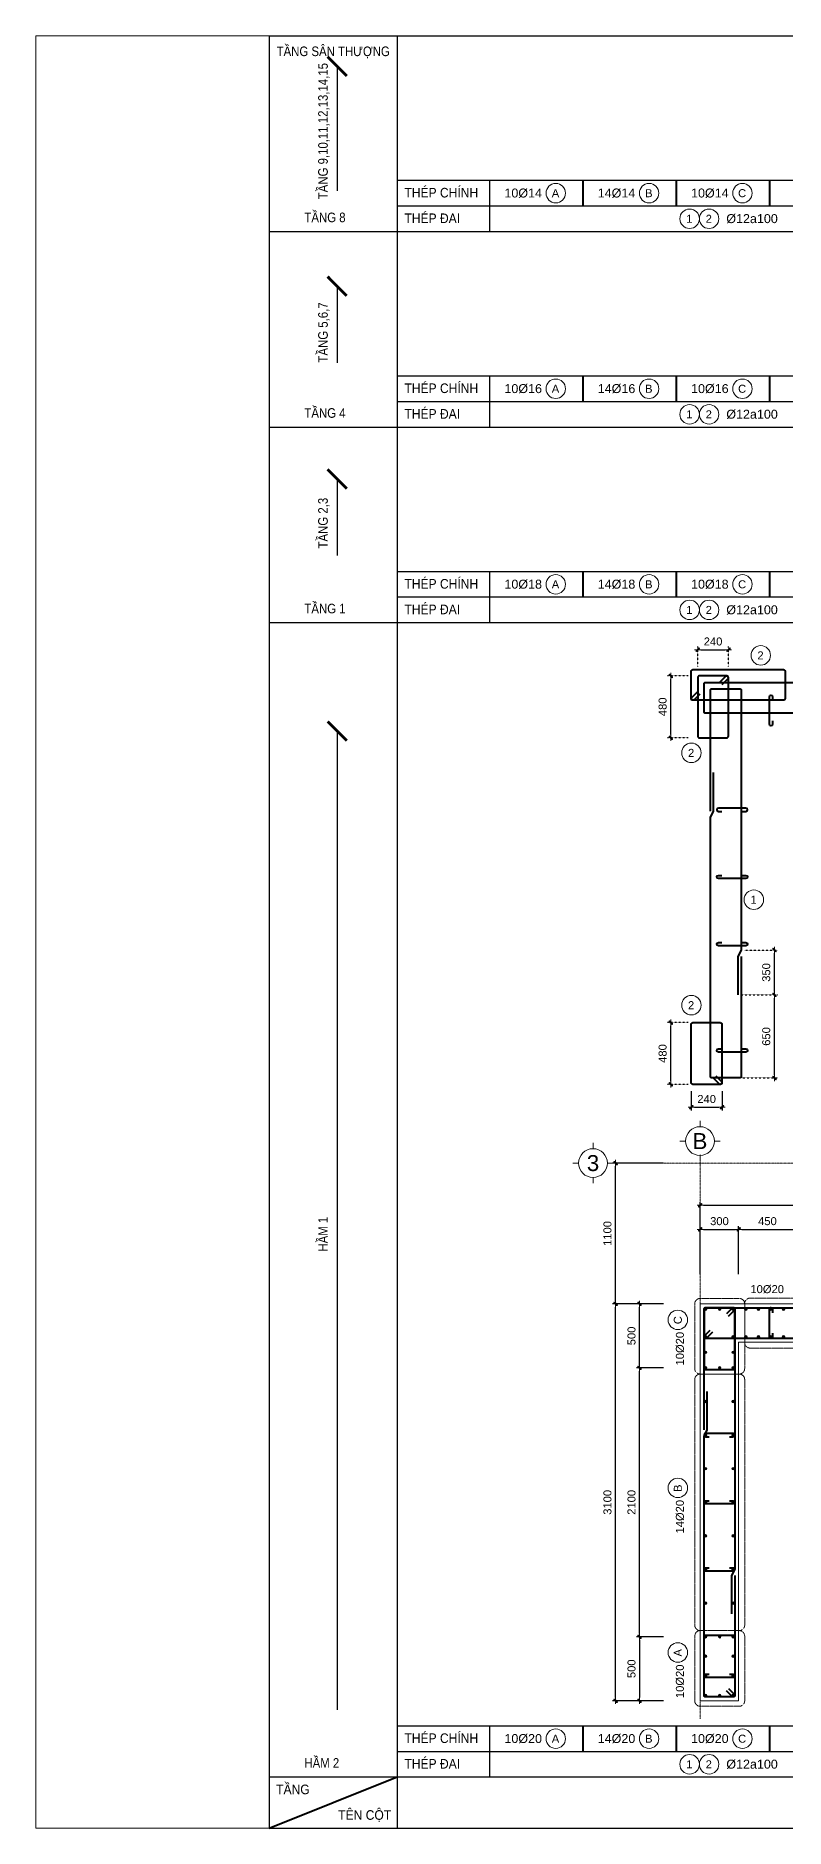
# Model space of a CAD drawing. Header units: millimetres. Extents: x -146909 to 4830753, y -683702 to -336947.
# Drawn here: x 4574173 to 4580029, y -448762 to -434762 of the extents above; entities that cross this region are included whole.
import ezdxf
from ezdxf.enums import TextEntityAlignment as Align

# ---------------------------------------------------------------- set-up
doc = ezdxf.new("R2010")
doc.units = ezdxf.units.MM
doc.header["$MEASUREMENT"] = 0
for name, pattern in [('Grid Line 4 1_5', [1140, 600, -225, 90, -225]), ('HIDDEN', [0.375, 0.25, -0.125]), ('HIDDEN5', [2.8375, 1.25, -1.5875])]:
    doc.linetypes.add(name, pattern=pattern)
doc.layers.get('0').update_dxf_attribs({"lineweight": 9})
doc.layers.get('Defpoints').update_dxf_attribs({"color": 10, "lineweight": 0})
for name, color, linetype, lineweight in [("'S_General_Cont_1 Thin", 1, 'Continuous', 18), ("'S_General_Text_3_Member name", 3, 'Continuous', 35), ('CDAI', 3, 'Continuous', 40), ('chunho.q', 1, 'Continuous', 13), ('CTHEP', 4, 'Continuous', 50), ('DBAO', 2, 'Continuous', 13), ('DMo', 9, 'HIDDEN', 9), ('KTH', 154, 'Continuous', 9), ('S-GRID', 7, 'Continuous', 5), ('STICK', 1, 'Continuous', 9)]:
    doc.layers.add(name, color=color, linetype=linetype, lineweight=lineweight)
for name, color, linetype in [('DM', 1, 'Continuous'), ('TBL', 1, 'Continuous'), ('TX', 214, 'Continuous')]:
    doc.layers.add(name, color=color, linetype=linetype)
doc.styles.add('arial', font='arial.ttf', dxfattribs={"width": 0.85})
doc.styles.get("Standard").update_dxf_attribs({"font": 'arial.ttf'})
doc.styles.add('TTP-HelCon', font='arial.ttf')
doc.dimstyles.new('TTP-25', dxfattribs={"dimscale": 25, "dimtxt": 2.5, "dimasz": 1, "dimexe": 1, "dimexo": 1, "dimgap": 0.09, "dimtad": 0, "dimdec": 4, "dimrnd": 10, "dimzin": 9, "dimdsep": 46, "dimtxsty": 'TTP-HelCon', "dimblk": 'Stick', "dimcen": 0.09, "dimdle": 1.5, "dimclrd": 256, "dimclre": 256, "dimclrt": 1, "dimadec": 0, "dimazin": 0, "dimtfac": 1, "dimtdec": 4, "dimtmove": 0, "dimatfit": 3, "dimldrblk": 'ARCHTICK', "dimfxl": 1, "dimtvp": 1, "dimtolj": 1, "dimtzin": 0, "dimarcsym": 0})
doc.dimstyles.new('TTP-50', dxfattribs={"dimscale": 50, "dimtxt": 2.5, "dimasz": 1, "dimexe": 1, "dimexo": 1, "dimgap": 0.09, "dimtad": 0, "dimdec": 4, "dimzin": 9, "dimdsep": 46, "dimtxsty": 'arial', "dimblk": 'Stick', "dimcen": 0.09, "dimdle": 1.5, "dimclrd": 256, "dimclre": 256, "dimclrt": 1, "dimadec": 0, "dimazin": 0, "dimtfac": 1, "dimtdec": 4, "dimtmove": 0, "dimatfit": 3, "dimldrblk": 'ARCHTICK', "dimfxl": 1, "dimtvp": 1, "dimtolj": 1, "dimtzin": 0, "dimarcsym": 0})

# ---------------------------------------------------------------- blocks, each defined once
blk = doc.blocks.new('GL')
at = {"layer": "'S_General_Cont_1 Thin"}
for p, q in [((12, 600), (12, 841)), ((-600, 0), (-841, 0)), ((600, 0), (841, 0)), ((12, -600), (12, -841))]:
    blk.add_line(p, q, dxfattribs=at)
blk.add_circle((0, 0), 600, dxfattribs=at)
at = {"layer": "'S_General_Text_3_Member name"}
blk.add_attdef('A', text='', height=602, dxfattribs=at).set_placement((0, 0), align=Align.MIDDLE)
blk = doc.blocks.new('Stick')
at = {"layer": 'STICK'}
h = blk.add_hatch(color=256, dxfattribs=at)
edge = h.paths.add_edge_path()
edge.add_line((0.3, 0.5), (-0.5, -0.3))
edge.add_arc((-0.4, -0.4), 0.141, 135, 315)
edge.add_line((-0.3, -0.5), (0.5, 0.3))
edge.add_arc((0.4, 0.4), 0.141, 315, 495)
blk.add_line((1, 0), (-1, 0), dxfattribs=at)
blk.add_lwpolyline([(0.3, 0.5), (-0.5, -0.3, 1), (-0.3, -0.5), (0.5, 0.3, 1), (0.3, 0.5, 1)], format="xyb", dxfattribs=at)
blk = doc.blocks.new('*D584')
at = {"layer": 'Defpoints', "color": 0, "transparency": 16777216}
for p in [(4578891, -445167), (4579103, -445167), (4579103, -447267)]:
    blk.add_point(p, dxfattribs=at)
at = {"layer": 'KTH', "lineweight": -2, "transparency": 16777216}
for p, q in [((4579078, -445167), (4578866, -445167)), ((4578891, -447242), (4578891, -445192)), ((4579078, -447267), (4578866, -447267))]:
    blk.add_line(p, q, dxfattribs=at)
at = {"layer": 'KTH', "lineweight": -2, "transparency": 16777216, "xscale": 25, "yscale": 25, "zscale": 25}
for p, rotation in [((4578891, -445167), 90), ((4578891, -447267), 270)]:
    blk.add_blockref('Stick', p, dxfattribs=dict(at, rotation=rotation))
at = {"layer": 'KTH', "color": 1, "transparency": 16777216, "insert": (4578828, -446217), "char_height": 62.5, "attachment_point": 5, "rotation": 90, "style": 'TTP-HelCon'}
blk.add_mtext('\\A1;2100', dxfattribs=at)
blk = doc.blocks.new('_ArchTick')
at = {"color": 0, "linetype": 'ByBlock', "const_width": 0.15}
blk.add_lwpolyline([(-0.5, -0.5), (0.5, 0.5)], dxfattribs=at)
blk = doc.blocks.new('*D585')
at = {"layer": 'Defpoints', "color": 0, "transparency": 16777216}
for p in [(4578704, -444667), (4579103, -444667), (4579103, -447767)]:
    blk.add_point(p, dxfattribs=at)
at = {"layer": 'KTH', "lineweight": -2, "transparency": 16777216}
for p, q in [((4579078, -444667), (4578679, -444667)), ((4578704, -447742), (4578704, -444692)), ((4579078, -447767), (4578679, -447767))]:
    blk.add_line(p, q, dxfattribs=at)
at = {"layer": 'KTH', "lineweight": -2, "transparency": 16777216, "xscale": 25, "yscale": 25, "zscale": 25}
for p, rotation in [((4578704, -444667), 90), ((4578704, -447767), 270)]:
    blk.add_blockref('Stick', p, dxfattribs=dict(at, rotation=rotation))
at = {"layer": 'KTH', "color": 1, "transparency": 16777216, "insert": (4578640, -446217), "char_height": 62.5, "attachment_point": 5, "rotation": 90, "style": 'TTP-HelCon'}
blk.add_mtext('\\A1;3100', dxfattribs=at)
blk = doc.blocks.new('*D586')
at = {"layer": 'Defpoints', "color": 0, "transparency": 16777216}
for p in [(4578704, -443567), (4579103, -443567), (4579103, -444667)]:
    blk.add_point(p, dxfattribs=at)
at = {"layer": 'KTH', "lineweight": -2, "transparency": 16777216}
for p, q in [((4579078, -443567), (4578679, -443567)), ((4578704, -444642), (4578704, -443592)), ((4579078, -444667), (4578679, -444667))]:
    blk.add_line(p, q, dxfattribs=at)
at = {"layer": 'KTH', "lineweight": -2, "transparency": 16777216, "xscale": 25, "yscale": 25, "zscale": 25}
for p, rotation in [((4578704, -443567), 90), ((4578704, -444667), 270)]:
    blk.add_blockref('Stick', p, dxfattribs=dict(at, rotation=rotation))
at = {"layer": 'KTH', "color": 1, "transparency": 16777216, "insert": (4578640, -444117), "char_height": 62.5, "attachment_point": 5, "rotation": 90, "style": 'TTP-HelCon'}
blk.add_mtext('\\A1;1100', dxfattribs=at)
blk = doc.blocks.new('*D587')
at = {"layer": 'Defpoints', "color": 0, "transparency": 16777216}
for p in [(4578891, -444667), (4579103, -444667), (4579103, -445167)]:
    blk.add_point(p, dxfattribs=at)
at = {"layer": 'KTH', "lineweight": -2, "transparency": 16777216}
for p, q in [((4579078, -444667), (4578866, -444667)), ((4578891, -445142), (4578891, -444692)), ((4579078, -445167), (4578866, -445167))]:
    blk.add_line(p, q, dxfattribs=at)
at = {"layer": 'KTH', "lineweight": -2, "transparency": 16777216, "xscale": 25, "yscale": 25, "zscale": 25}
for p, rotation in [((4578891, -444667), 90), ((4578891, -445167), 270)]:
    blk.add_blockref('Stick', p, dxfattribs=dict(at, rotation=rotation))
at = {"layer": 'KTH', "color": 1, "transparency": 16777216, "insert": (4578828, -444917), "char_height": 62.5, "attachment_point": 5, "rotation": 90, "style": 'TTP-HelCon'}
blk.add_mtext('\\A1;500', dxfattribs=at)
blk = doc.blocks.new('*D588')
at = {"layer": 'Defpoints', "color": 0, "transparency": 16777216}
for p in [(4579665, -444085), (4579365, -444460), (4579665, -444460)]:
    blk.add_point(p, dxfattribs=at)
at = {"layer": 'KTH', "lineweight": -2, "transparency": 16777216}
for p, q in [((4579365, -444435), (4579365, -444060)), ((4579665, -444435), (4579665, -444060)), ((4579390, -444085), (4579640, -444085))]:
    blk.add_line(p, q, dxfattribs=at)
at = {"layer": 'KTH', "lineweight": -2, "transparency": 16777216, "xscale": 25, "yscale": 25, "zscale": 25, "rotation": 180}
blk.add_blockref('Stick', (4579365, -444085), dxfattribs=at)
at = {"layer": 'KTH', "lineweight": -2, "transparency": 16777216, "xscale": 25, "yscale": 25, "zscale": 25}
blk.add_blockref('Stick', (4579665, -444085), dxfattribs=at)
at = {"layer": 'KTH', "color": 1, "transparency": 16777216, "insert": (4579515, -444021), "char_height": 62.5, "attachment_point": 5, "style": 'TTP-HelCon'}
blk.add_mtext('\\A1;300', dxfattribs=at)
blk = doc.blocks.new('*D596')
at = {"layer": 'Defpoints', "color": 0, "transparency": 16777216}
for p in [(4579103, -447267), (4578891, -447767), (4579103, -447767)]:
    blk.add_point(p, dxfattribs=at)
at = {"layer": 'KTH', "lineweight": -2, "transparency": 16777216}
for p, q in [((4579078, -447267), (4578866, -447267)), ((4578891, -447292), (4578891, -447742)), ((4579078, -447767), (4578866, -447767))]:
    blk.add_line(p, q, dxfattribs=at)
at = {"layer": 'KTH', "lineweight": -2, "transparency": 16777216, "xscale": 25, "yscale": 25, "zscale": 25}
for p, rotation in [((4578891, -447267), 90), ((4578891, -447767), 270)]:
    blk.add_blockref('Stick', p, dxfattribs=dict(at, rotation=rotation))
at = {"layer": 'KTH', "color": 1, "transparency": 16777216, "insert": (4578828, -447517), "char_height": 62.5, "attachment_point": 5, "rotation": 90, "style": 'TTP-HelCon'}
blk.add_mtext('\\A1;500', dxfattribs=at)
blk = doc.blocks.new('*D597')
at = {"layer": 'Defpoints', "color": 0, "transparency": 16777216}
for p in [(4580115, -444085), (4579665, -444460), (4580115, -444460)]:
    blk.add_point(p, dxfattribs=at)
at = {"layer": 'KTH', "lineweight": -2, "transparency": 16777216}
for p, q in [((4579665, -444435), (4579665, -444060)), ((4580115, -444435), (4580115, -444060)), ((4579690, -444085), (4580090, -444085))]:
    blk.add_line(p, q, dxfattribs=at)
at = {"layer": 'KTH', "lineweight": -2, "transparency": 16777216, "xscale": 25, "yscale": 25, "zscale": 25, "rotation": 180}
blk.add_blockref('Stick', (4579665, -444085), dxfattribs=at)
at = {"layer": 'KTH', "lineweight": -2, "transparency": 16777216, "xscale": 25, "yscale": 25, "zscale": 25}
blk.add_blockref('Stick', (4580115, -444085), dxfattribs=at)
at = {"layer": 'KTH', "color": 1, "transparency": 16777216, "insert": (4579890, -444021), "char_height": 62.5, "attachment_point": 5, "style": 'TTP-HelCon'}
blk.add_mtext('\\A1;450', dxfattribs=at)
blk = doc.blocks.new('*D602')
at = {"layer": 'Defpoints', "color": 0, "transparency": 16777216}
for p in [(4586965, -443897), (4579365, -444460), (4586965, -444460)]:
    blk.add_point(p, dxfattribs=at)
at = {"layer": 'KTH', "lineweight": -2, "transparency": 16777216}
for p, q in [((4579365, -444435), (4579365, -443872)), ((4579390, -443897), (4586940, -443897)), ((4586965, -444435), (4586965, -443872))]:
    blk.add_line(p, q, dxfattribs=at)
at = {"layer": 'KTH', "lineweight": -2, "transparency": 16777216, "xscale": 25, "yscale": 25, "zscale": 25, "rotation": 180}
blk.add_blockref('Stick', (4579365, -443897), dxfattribs=at)
at = {"layer": 'KTH', "lineweight": -2, "transparency": 16777216, "xscale": 25, "yscale": 25, "zscale": 25}
blk.add_blockref('Stick', (4586965, -443897), dxfattribs=at)
at = {"layer": 'KTH', "color": 1, "transparency": 16777216, "insert": (4583165, -443833), "char_height": 62.5, "attachment_point": 5, "style": 'TTP-HelCon'}
blk.add_mtext('\\A1;7600', dxfattribs=at)
blk = doc.blocks.new('*U542')
at = {"layer": 'CTHEP', "ltscale": 0.02, "const_width": 10}
blk.add_lwpolyline([(0, 5, -1), (0, -5, -1)], format="xyb", close=True, dxfattribs=at)
at = {"layer": 'Defpoints', "color": 1}
blk.add_circle((0, 0), 10, dxfattribs=at)
blk = doc.blocks.new('*U543')
at = {"layer": 'CDAI', "color": 0, "linetype": 'ByBlock', "lineweight": -2, "transparency": 16777216}
blk.add_blockref('*U542', (0, 0), dxfattribs=at)
blk = doc.blocks.new('*U541')
at = {"layer": 'CTHEP', "ltscale": 0.02, "const_width": 10}
blk.add_lwpolyline([(0, 5, -1), (0, -5, -1)], format="xyb", close=True, dxfattribs=at)
at = {"layer": 'Defpoints', "color": 1}
blk.add_circle((0, 0), 10, dxfattribs=at)
blk = doc.blocks.new('*U575')
at = {"layer": 'CDAI', "color": 0, "linetype": 'ByBlock', "lineweight": -2, "transparency": 16777216, "rotation": 89.99999999999999}
blk.add_blockref('*U541', (0, 0), dxfattribs=at)
blk = doc.blocks.new('*U576')
at = {"layer": 'CDAI', "color": 0, "linetype": 'ByBlock', "lineweight": -2, "transparency": 16777216}
for p in [(0, 457.5), (0, 305), (0, 152.5), (0, 0)]:
    blk.add_blockref('*U575', p, dxfattribs=at)
blk = doc.blocks.new('*U577')
at = {"layer": 'CDAI', "color": 0, "linetype": 'ByBlock', "lineweight": -2, "transparency": 16777216, "rotation": 89.99999999999999}
blk.add_blockref('*U541', (0, 0), dxfattribs=at)
blk = doc.blocks.new('*U578')
at = {"layer": 'CDAI', "color": 0, "linetype": 'ByBlock', "lineweight": -2, "transparency": 16777216}
for p in [(0, 457.5), (0, 305), (0, 152.5), (0, 0)]:
    blk.add_blockref('*U577', p, dxfattribs=at)
blk = doc.blocks.new('*U579')
at = {"layer": 'CDAI', "color": 0, "linetype": 'ByBlock', "lineweight": -2, "transparency": 16777216, "rotation": 89.99999999999999}
blk.add_blockref('*U541', (0, 0), dxfattribs=at)
blk = doc.blocks.new('*U580')
at = {"layer": 'CDAI', "color": 0, "linetype": 'ByBlock', "lineweight": -2, "transparency": 16777216}
for p in [(0, 2100), (0, 1837.5), (0, 1575), (0, 1312.5), (0, 1050), (0, 787.5), (0, 525), (0, 262.5), (0, 0)]:
    blk.add_blockref('*U579', p, dxfattribs=at)
blk = doc.blocks.new('*U581')
at = {"layer": 'CDAI', "color": 0, "linetype": 'ByBlock', "lineweight": -2, "transparency": 16777216, "rotation": 89.99999999999999}
blk.add_blockref('*U541', (0, 0), dxfattribs=at)
blk = doc.blocks.new('*U582')
at = {"layer": 'CDAI', "color": 0, "linetype": 'ByBlock', "lineweight": -2, "transparency": 16777216}
for p in [(0, 2100), (0, 1837.5), (0, 1575), (0, 1312.5), (0, 1050), (0, 787.5), (0, 525), (0, 262.5), (0, 0)]:
    blk.add_blockref('*U581', p, dxfattribs=at)
blk = doc.blocks.new('*U583')
at = {"layer": 'CDAI', "color": 0, "linetype": 'ByBlock', "lineweight": -2, "transparency": 16777216, "rotation": 89.99999999999999}
blk.add_blockref('*U541', (0, 0), dxfattribs=at)
blk = doc.blocks.new('*U548')
at = {"layer": 'CDAI', "color": 0, "linetype": 'ByBlock', "lineweight": -2, "transparency": 16777216}
for p in [(0, 492.5), (0, 394), (0, 295.5), (0, 197), (0, 98.5), (0, 0)]:
    blk.add_blockref('*U583', p, dxfattribs=at)
blk = doc.blocks.new('*U549')
at = {"layer": 'CDAI', "color": 0, "linetype": 'ByBlock', "lineweight": -2, "transparency": 16777216, "rotation": 89.99999999999999}
blk.add_blockref('*U541', (0, 0), dxfattribs=at)
blk = doc.blocks.new('*U550')
at = {"layer": 'CDAI', "color": 0, "linetype": 'ByBlock', "lineweight": -2, "transparency": 16777216}
for p in [(0, 492.5), (0, 394), (0, 295.5), (0, 197), (0, 98.5), (0, 0)]:
    blk.add_blockref('*U549', p, dxfattribs=at)
blk = doc.blocks.new('sign of slab')
at = {"layer": "'S_General_Cont_1 Thin"}
blk.add_circle((-10, 0), 475, dxfattribs=at)
at = {"layer": "'S_General_Text_3_Member name", "style": 'arial'}
blk.add_attdef('S', text='', height=250, dxfattribs=at).set_placement((-23, -1), align=Align.MIDDLE_CENTER)
blk = doc.blocks.new('*D605')
at = {"layer": 'Defpoints', "color": 0, "transparency": 16777216}
for p in [(4579295, -442981), (4579535, -442981), (4579535, -443131)]:
    blk.add_point(p, dxfattribs=at)
at = {"layer": 'KTH', "lineweight": -2, "transparency": 16777216}
for p, q in [((4579295, -443006), (4579295, -443156)), ((4579535, -443006), (4579535, -443156)), ((4579320, -443131), (4579510, -443131))]:
    blk.add_line(p, q, dxfattribs=at)
at = {"layer": 'KTH', "lineweight": -2, "transparency": 16777216, "xscale": 25, "yscale": 25, "zscale": 25, "rotation": 180}
blk.add_blockref('Stick', (4579295, -443131), dxfattribs=at)
at = {"layer": 'KTH', "lineweight": -2, "transparency": 16777216, "xscale": 25, "yscale": 25, "zscale": 25}
blk.add_blockref('Stick', (4579535, -443131), dxfattribs=at)
at = {"layer": 'KTH', "color": 1, "transparency": 16777216, "insert": (4579415, -443067), "char_height": 62.5, "attachment_point": 5, "style": 'TTP-HelCon'}
blk.add_mtext('\\A1;240', dxfattribs=at)
blk = doc.blocks.new('*D606')
at = {"layer": 'Defpoints', "color": 0, "transparency": 16777216}
for p in [(4579135, -442470), (4579295, -442470), (4579295, -442952)]:
    blk.add_point(p, dxfattribs=at)
at = {"layer": 'KTH', "linetype": 'HIDDEN5', "lineweight": -2, "transparency": 16777216}
for p, q in [((4579270, -442470), (4579110, -442470)), ((4579270, -442952), (4579110, -442952))]:
    blk.add_line(p, q, dxfattribs=at)
at = {"layer": 'KTH', "lineweight": -2, "transparency": 16777216}
blk.add_line((4579135, -442927), (4579135, -442495), dxfattribs=at)
at = {"layer": 'KTH', "lineweight": -2, "transparency": 16777216, "xscale": 25, "yscale": 25, "zscale": 25}
for p, rotation in [((4579135, -442470), 90), ((4579135, -442952), 270)]:
    blk.add_blockref('Stick', p, dxfattribs=dict(at, rotation=rotation))
at = {"layer": 'KTH', "color": 1, "transparency": 16777216, "insert": (4579071, -442711), "char_height": 62.5, "attachment_point": 5, "rotation": 90, "style": 'TTP-HelCon'}
blk.add_mtext('\\A1;480', dxfattribs=at)
blk = doc.blocks.new('*D607')
at = {"layer": 'Defpoints', "color": 0, "transparency": 16777216}
for p in [(4579660, -442253), (4579945, -442253), (4579565, -442902)]:
    blk.add_point(p, dxfattribs=at)
at = {"layer": 'KTH', "linetype": 'HIDDEN5', "lineweight": -2, "transparency": 16777216}
for p, q in [((4579685, -442253), (4579970, -442253)), ((4579590, -442902), (4579970, -442902))]:
    blk.add_line(p, q, dxfattribs=at)
at = {"layer": 'KTH', "lineweight": -2, "transparency": 16777216}
blk.add_line((4579945, -442877), (4579945, -442278), dxfattribs=at)
at = {"layer": 'KTH', "lineweight": -2, "transparency": 16777216, "xscale": 25, "yscale": 25, "zscale": 25}
for p, rotation in [((4579945, -442253), 90), ((4579945, -442902), 270)]:
    blk.add_blockref('Stick', p, dxfattribs=dict(at, rotation=rotation))
at = {"layer": 'KTH', "color": 1, "transparency": 16777216, "insert": (4579881, -442578), "char_height": 62.5, "attachment_point": 5, "rotation": 90, "style": 'TTP-HelCon'}
blk.add_mtext('\\A1;650', dxfattribs=at)
blk = doc.blocks.new('*D608')
at = {"layer": 'Defpoints', "color": 0, "transparency": 16777216}
for p in [(4579685, -441903), (4579945, -441903), (4579660, -442253)]:
    blk.add_point(p, dxfattribs=at)
at = {"layer": 'KTH', "linetype": 'HIDDEN5', "lineweight": -2, "transparency": 16777216}
for p, q in [((4579710, -441903), (4579970, -441903)), ((4579685, -442253), (4579970, -442253))]:
    blk.add_line(p, q, dxfattribs=at)
at = {"layer": 'KTH', "lineweight": -2, "transparency": 16777216}
blk.add_line((4579945, -442228), (4579945, -441928), dxfattribs=at)
at = {"layer": 'KTH', "lineweight": -2, "transparency": 16777216, "xscale": 25, "yscale": 25, "zscale": 25}
for p, rotation in [((4579945, -441903), 90), ((4579945, -442253), 270)]:
    blk.add_blockref('Stick', p, dxfattribs=dict(at, rotation=rotation))
at = {"layer": 'KTH', "color": 1, "transparency": 16777216, "insert": (4579881, -442078), "char_height": 62.5, "attachment_point": 5, "rotation": 90, "style": 'TTP-HelCon'}
blk.add_mtext('\\A1;350', dxfattribs=at)
blk = doc.blocks.new('*D609')
at = {"layer": 'Defpoints', "color": 0, "transparency": 16777216}
for p in [(4579585, -439557), (4579345, -439712), (4579585, -439712)]:
    blk.add_point(p, dxfattribs=at)
at = {"layer": 'KTH', "linetype": 'HIDDEN5', "lineweight": -2, "transparency": 16777216}
for p, q in [((4579345, -439687), (4579345, -439532)), ((4579585, -439687), (4579585, -439532))]:
    blk.add_line(p, q, dxfattribs=at)
at = {"layer": 'KTH', "lineweight": -2, "transparency": 16777216}
blk.add_line((4579370, -439557), (4579560, -439557), dxfattribs=at)
at = {"layer": 'KTH', "lineweight": -2, "transparency": 16777216, "xscale": 25, "yscale": 25, "zscale": 25, "rotation": 180}
blk.add_blockref('Stick', (4579345, -439557), dxfattribs=at)
at = {"layer": 'KTH', "lineweight": -2, "transparency": 16777216, "xscale": 25, "yscale": 25, "zscale": 25}
blk.add_blockref('Stick', (4579585, -439557), dxfattribs=at)
at = {"layer": 'KTH', "color": 1, "transparency": 16777216, "insert": (4579465, -439493), "char_height": 62.5, "attachment_point": 5, "style": 'TTP-HelCon'}
blk.add_mtext('\\A1;240', dxfattribs=at)
blk = doc.blocks.new('*D610')
at = {"layer": 'Defpoints', "color": 0, "transparency": 16777216}
for p in [(4579135, -439762), (4579295, -439762), (4579295, -440245)]:
    blk.add_point(p, dxfattribs=at)
at = {"layer": 'KTH', "linetype": 'HIDDEN5', "lineweight": -2, "transparency": 16777216}
for p, q in [((4579270, -439762), (4579110, -439762)), ((4579270, -440245), (4579110, -440245))]:
    blk.add_line(p, q, dxfattribs=at)
at = {"layer": 'KTH', "lineweight": -2, "transparency": 16777216}
blk.add_line((4579135, -440220), (4579135, -439787), dxfattribs=at)
at = {"layer": 'KTH', "lineweight": -2, "transparency": 16777216, "xscale": 25, "yscale": 25, "zscale": 25}
for p, rotation in [((4579135, -439762), 90), ((4579135, -440245), 270)]:
    blk.add_blockref('Stick', p, dxfattribs=dict(at, rotation=rotation))
at = {"layer": 'KTH', "color": 1, "transparency": 16777216, "insert": (4579071, -440003), "char_height": 62.5, "attachment_point": 5, "rotation": 90, "style": 'TTP-HelCon'}
blk.add_mtext('\\A1;480', dxfattribs=at)

msp = doc.modelspace()

# ---------------------------------------------------------------- linework, layer by layer
at = {"layer": 'CDAI', "color": 214}
for p, q in [((4578447.90671, -435889.67166), (4578447.90671, -436089.67166)), ((4579177.12296, -435889.67166), (4579177.12296, -436089.67166)), ((4579906.33921, -435889.67166), (4579906.33921, -436089.67166)), ((4578447.90671, -437417.3544), (4578447.90671, -437617.3544)), ((4579177.12296, -437417.3544), (4579177.12296, -437617.3544)), ((4579906.33921, -437417.3544), (4579906.33921, -437617.3544)), ((4578447.90671, -438945.03714), (4578447.90671, -439145.03714)), ((4579177.12296, -438945.03714), (4579177.12296, -439145.03714)), ((4579906.33921, -438945.03714), (4579906.33921, -439145.03714)), ((4578447.90671, -447961.98892), (4578447.90671, -448161.98892)), ((4579177.12296, -447961.98892), (4579177.12296, -448161.98892)), ((4579906.33921, -447961.98892), (4579906.33921, -448161.98892)), ((4575997.09632, -448761.98892), (4576997.09632, -448361.98892))]:
    msp.add_line(p, q, dxfattribs=at)
at = {"layer": 'CDAI'}
for points in [[(4579360.45742, -439904.27026), (4579316.13722, -439948.59046, -0.6681786379), (4579294.79839, -439939.75163), (4579294.79839, -439724.74428, -0.4142135624), (4579307.29839, -439712.24428), (4580014.79839, -439712.24428, -0.4142135624), (4580027.29839, -439724.74428), (4580027.29839, -439939.75163, -0.4142135624), (4580014.79839, -439952.25163), (4579307.29839, -439952.25163, -0.6681786379), (4579298.45955, -439930.91279), (4579342.77975, -439886.59259)], [(4579536.82437, -439827.90331), (4579581.14457, -439783.58311, 0.6681786379), (4579572.30574, -439762.24428), (4579357.29839, -439762.24428, 0.4142135624), (4579344.79839, -439774.74428), (4579344.79839, -440232.24428, 0.4142135624), (4579357.29839, -440244.74428), (4579572.30574, -440244.74428, 0.4142135624), (4579584.80574, -440232.24428), (4579584.80574, -439774.74428, 0.6681786379), (4579563.4669, -439765.90544), (4579519.1467, -439810.22564)], [(4579930.29839, -440111.89352), (4579930.29839, -440139.39352, -1), (4579905.29839, -440139.39352), (4579905.29839, -439923.89352, -1), (4579930.29839, -439923.89352), (4579930.29839, -439951.39352)], [(4579694.79839, -440819.74428), (4579722.29839, -440819.74428, 1), (4579722.29839, -440794.74428), (4579507.29839, -440794.74428, 1), (4579507.29839, -440819.74428), (4579534.79839, -440819.74428)], [(4579694.79839, -441319.74428), (4579722.29839, -441319.74428, -1), (4579722.29839, -441344.74428), (4579507.29839, -441344.74428, -1), (4579507.29839, -441319.74428), (4579534.79839, -441319.74428)], [(4579694.79839, -441844.74428), (4579722.29839, -441844.74428, -1), (4579722.29839, -441869.74428), (4579507.29839, -441869.74428, -1), (4579507.29839, -441844.74428), (4579534.79839, -441844.74428)], [(4579486.82437, -442886.58524), (4579531.14457, -442930.90544, -0.6681786379), (4579522.30574, -442952.24428), (4579307.29839, -442952.24428, -0.4142135624), (4579294.79839, -442939.74428), (4579294.79839, -442482.24428, -0.4142135624), (4579307.29839, -442469.74428), (4579522.30574, -442469.74428, -0.4142135624), (4579534.80574, -442482.24428), (4579534.80574, -442939.74428, -0.6681786379), (4579513.4669, -442948.58311), (4579469.1467, -442904.26291)], [(4579694.79839, -442674.74428), (4579722.29839, -442674.74428, -1), (4579722.29839, -442699.74428), (4579507.29839, -442699.74428, -1), (4579507.29839, -442674.74428), (4579534.79839, -442674.74428)], [(4579460.45742, -444888.89771), (4579416.13722, -444933.21791, -0.6681786379), (4579394.79839, -444924.37907), (4579394.79839, -444709.37172, -0.4142135624), (4579407.29839, -444696.87172), (4580114.79839, -444696.87172, -0.4142135624), (4580127.29839, -444709.37172), (4580127.29839, -444924.37907, -0.4142135624), (4580114.79839, -444936.87907), (4579407.29839, -444936.87907, -0.6681786379), (4579398.45955, -444915.54024), (4579442.77975, -444871.22004)], [(4579586.82437, -444762.53076), (4579631.14457, -444718.21056, 0.6681786379), (4579622.30574, -444696.87172), (4579407.29839, -444696.87172, 0.4142135624), (4579394.79839, -444709.37172), (4579394.79839, -445166.87172, 0.4142135624), (4579407.29839, -445179.37172), (4579622.30574, -445179.37172, 0.4142135624), (4579634.80574, -445166.87172), (4579634.80574, -444709.37172, 0.6681786379), (4579613.4669, -444700.53289), (4579569.1467, -444744.85309)], [(4579930.29839, -444896.52096), (4579930.29839, -444924.02096, -1), (4579905.29839, -444924.02096), (4579905.29839, -444708.52096, -1), (4579930.29839, -444708.52096), (4579930.29839, -444736.02096)], [(4579594.79839, -445704.37172), (4579622.29839, -445704.37172, 1), (4579622.29839, -445679.37172), (4579407.29839, -445679.37172, 1), (4579407.29839, -445704.37172), (4579434.79839, -445704.37172)], [(4579594.79839, -446204.37172), (4579622.29839, -446204.37172, -1), (4579622.29839, -446229.37172), (4579407.29839, -446229.37172, -1), (4579407.29839, -446204.37172), (4579434.79839, -446204.37172)], [(4579594.79839, -446729.37172), (4579622.29839, -446729.37172, -1), (4579622.29839, -446754.37172), (4579407.29839, -446754.37172, -1), (4579407.29839, -446729.37172), (4579434.79839, -446729.37172)], [(4579586.82437, -447671.21269), (4579631.14457, -447715.53289, -0.6681786379), (4579622.30574, -447736.87172), (4579407.29839, -447736.87172, -0.4142135624), (4579394.79839, -447724.37172), (4579394.79839, -447266.87172, -0.4142135624), (4579407.29839, -447254.37172), (4579622.30574, -447254.37172, -0.4142135624), (4579634.80574, -447266.87172), (4579634.80574, -447724.37172, -0.6681786379), (4579613.4669, -447733.21055), (4579569.1467, -447688.89036)], [(4579594.79839, -447559.37172), (4579622.29839, -447559.37172, -1), (4579622.29839, -447584.37172), (4579407.29839, -447584.37172, -1), (4579407.29839, -447559.37172), (4579434.79839, -447559.37172)]]:
    msp.add_lwpolyline(points, format="xyb", dxfattribs=at)
at = {"layer": 'CDAI', "ltscale": 0.02}
for points in [[(4580349.46697, -440052.24428), (4579404.79839, -440052.24428, -0.4142135624), (4579394.79839, -440042.24428), (4579394.79839, -439822.24428, -0.4142135624), (4579404.79839, -439812.24428), (4581535.62982, -439812.24428), (4581585.62982, -439837.24428), (4581885.36567, -439837.24428)], [(4579444.79839, -440816.91286), (4579444.79839, -439872.24428, -0.4142135624), (4579454.79839, -439862.24428), (4579674.79839, -439862.24428, -0.4142135624), (4579684.79839, -439872.24428), (4579684.79839, -441903.07571), (4579659.79839, -441953.07571), (4579659.79839, -442252.81156)], [(4579684.79839, -441953.07571), (4579684.79839, -442892.24429, -0.4142135624), (4579674.79839, -442902.24429), (4579454.79839, -442902.24429, -0.4142135624), (4579444.79839, -442892.24429), (4579444.79839, -440866.91286), (4579469.79839, -440816.91286), (4579469.79839, -440517.177)], [(4580349.46697, -444936.87172), (4579404.79839, -444936.87172, -0.4142135624), (4579394.79839, -444926.87172), (4579394.79839, -444706.87172, -0.4142135624), (4579404.79839, -444696.87172), (4581535.62982, -444696.87172), (4581585.62982, -444721.87172), (4581885.36567, -444721.87172)], [(4579394.79839, -445651.5403), (4579394.79839, -444706.87172, -0.4142135624), (4579404.79839, -444696.87172), (4579624.79839, -444696.87172, -0.4142135624), (4579634.79839, -444706.87172), (4579634.79839, -446737.70315), (4579609.79839, -446787.70315), (4579609.79839, -447087.43901)], [(4579634.79839, -446787.70315), (4579634.79839, -447726.87173, -0.4142135624), (4579624.79839, -447736.87173), (4579404.79839, -447736.87173, -0.4142135624), (4579394.79839, -447726.87173), (4579394.79839, -445701.5403), (4579419.79839, -445651.5403), (4579419.79839, -445351.80445)]]:
    msp.add_lwpolyline(points, format="xyb", dxfattribs=at)
at = {"layer": 'DBAO', "color": 1}
msp.add_lwpolyline([(4590923.03829, -448761.98892), (4574173.03829, -448761.98892), (4574173.03829, -434761.98892), (4590923.03829, -434761.98892)], close=True, dxfattribs=at)
at = {"layer": 'DBAO'}
msp.add_lwpolyline([(4579364.79839, -447766.87172), (4579364.79839, -444666.87172), (4582564.79839, -444666.87172), (4582564.79839, -445266.87172), (4586964.79839, -445266.87172), (4586964.79839, -447766.87172), (4586664.79839, -447766.87172), (4586664.79839, -445566.87172), (4582264.79839, -445566.87172), (4582264.79839, -444966.87172), (4579664.79839, -444966.87172), (4579664.79839, -447766.87172), (4579364.79839, -447766.87172)], dxfattribs=at)
at = {"layer": 'DMo', "color": 6, "ltscale": 10}
for points in [[(4579364.79839, -444623.93206), (4579669.19502, -444623.93206, -0.4142135624), (4579712.13468, -444666.87172), (4579712.13468, -445172.00022, -0.4142135624), (4579669.19502, -445214.93988), (4579364.79839, -445214.93988, -0.4142135624), (4579321.85872, -445172.00022), (4579321.85872, -444666.87172, -0.4142135624)], [(4579712.13468, -444969.21319), (4579712.13468, -444664.81656, -0.4142135624), (4579755.07434, -444621.87689), (4580124.35872, -444621.87689, -0.4142135624), (4580167.29839, -444664.81656), (4580167.29839, -444969.21319, -0.4142135624), (4580124.35872, -445012.15285), (4579755.07434, -445012.15285, -0.4142135624)], [(4579364.79839, -445214.93988), (4579669.19502, -445214.93988, -0.4142135624), (4579712.13468, -445257.87955), (4579712.13468, -447175.8639, -0.4142135624), (4579669.19502, -447218.80356), (4579364.79839, -447218.80356, -0.4142135624), (4579321.85872, -447175.8639), (4579321.85872, -445257.87955, -0.4142135624)], [(4579364.79839, -447809.81138), (4579669.19502, -447809.81138, 0.4142135624), (4579712.13468, -447766.87172), (4579712.13468, -447261.74322, 0.4142135624), (4579669.19502, -447218.80356), (4579364.79839, -447218.80356, 0.4142135624), (4579321.85872, -447261.74322), (4579321.85872, -447766.87172, 0.4142135624)]]:
    msp.add_lwpolyline(points, format="xyb", close=True, dxfattribs=at)
at = {"layer": 'S-GRID', "color": 17, "linetype": 'Grid Line 4 1_5', "ltscale": 0.01, "true_color": 0x804040}
for p, q in [((4579364.79839, -447908.62734), (4579364.79839, -443497.74699)), ((4578684.68978, -443566.87172), (4587532.87763, -443566.87172))]:
    msp.add_line(p, q, dxfattribs=at)
at = {"layer": 'TBL'}
for p, q in [((4575997.09632, -434761.98892), (4575997.09632, -448761.98892)), ((4575997.09632, -434761.98892), (4576997.09632, -434761.98892)), ((4576997.09632, -434761.98892), (4576997.09632, -448761.98892)), ((4576997.09632, -434761.98892), (4589324.97459, -434761.98892)), ((4576997.09632, -435889.67166), (4589324.97459, -435889.67166)), ((4577718.69046, -435889.67166), (4577718.69046, -436289.67166)), ((4575997.09632, -436289.67166), (4576997.09632, -436289.67166)), ((4576997.09632, -436289.67166), (4589324.97459, -436289.67166)), ((4576997.09632, -437417.3544), (4589324.97459, -437417.3544)), ((4577718.69046, -437417.3544), (4577718.69046, -437817.3544)), ((4575997.09632, -437817.3544), (4576997.09632, -437817.3544)), ((4576997.09632, -437817.3544), (4589324.97459, -437817.3544)), ((4576997.09632, -438945.03714), (4589324.97459, -438945.03714)), ((4577718.69046, -438945.03714), (4577718.69046, -439345.03714)), ((4575997.09632, -439345.03714), (4576997.09632, -439345.03714)), ((4576997.09632, -439345.03714), (4589324.97459, -439345.03714)), ((4576997.09632, -447961.98892), (4589324.97459, -447961.98892)), ((4577718.69046, -447961.98892), (4577718.69046, -448361.98892)), ((4575997.09632, -448361.98892), (4576997.09632, -448361.98892)), ((4576997.09632, -448361.98892), (4589324.97459, -448361.98892)), ((4575997.09632, -448761.98892), (4576997.09632, -448761.98892)), ((4576997.09632, -448761.98892), (4589324.97459, -448761.98892))]:
    msp.add_line(p, q, dxfattribs=at)
at = {"layer": 'TBL', "color": 8}
for p, q in [((4576997.09632, -436089.67166), (4589324.97459, -436089.67166)), ((4576997.09632, -437617.3544), (4589324.97459, -437617.3544)), ((4576997.09632, -439145.03714), (4589324.97459, -439145.03714)), ((4576997.09632, -448161.98892), (4589324.97459, -448161.98892))]:
    msp.add_line(p, q, dxfattribs=at)

# ---------------------------------------------------------------- block references
ref = msp.add_blockref('sign of slab', (4578237.57645, -435990.76777), dxfattribs=dict(xscale=0.16, yscale=0.16, zscale=0.16))
ref.add_attrib('S', 'A', dxfattribs={"layer": 'DM', "height": 62.5, "style": 'arial'}).set_placement((4578233.82244, -435990.92466), align=Align.MIDDLE_CENTER)
ref = msp.add_blockref('sign of slab', (4578966.7927, -435990.76777), dxfattribs=dict(xscale=0.16, yscale=0.16, zscale=0.16))
ref.add_attrib('S', 'B', dxfattribs={"layer": 'DM', "height": 62.5, "style": 'arial'}).set_placement((4578963.03869, -435990.92466), align=Align.MIDDLE_CENTER)
ref = msp.add_blockref('sign of slab', (4579696.00895, -435990.76777), dxfattribs=dict(xscale=0.16, yscale=0.16, zscale=0.16))
ref.add_attrib('S', 'C', dxfattribs={"layer": 'DM', "height": 62.5, "style": 'arial'}).set_placement((4579692.25494, -435990.92466), align=Align.MIDDLE_CENTER)
ref = msp.add_blockref('sign of slab', (4579283.503, -436190.76777), dxfattribs=dict(xscale=0.16, yscale=0.16, zscale=0.16))
ref.add_attrib('S', '1', dxfattribs={"layer": 'DM', "height": 62.5, "style": 'arial'}).set_placement((4579279.74898, -436190.92466), align=Align.MIDDLE_CENTER)
ref = msp.add_blockref('sign of slab', (4579435.46858, -436190.76777), dxfattribs=dict(xscale=0.16, yscale=0.16, zscale=0.16))
ref.add_attrib('S', '2', dxfattribs={"layer": 'DM', "height": 62.5, "style": 'arial'}).set_placement((4579431.71456, -436190.92466), align=Align.MIDDLE_CENTER)
ref = msp.add_blockref('sign of slab', (4578237.57645, -437518.4505), dxfattribs=dict(xscale=0.16, yscale=0.16, zscale=0.16))
ref.add_attrib('S', 'A', dxfattribs={"layer": 'DM', "height": 62.5, "style": 'arial'}).set_placement((4578233.82244, -437518.6074), align=Align.MIDDLE_CENTER)
ref = msp.add_blockref('sign of slab', (4578966.7927, -437518.4505), dxfattribs=dict(xscale=0.16, yscale=0.16, zscale=0.16))
ref.add_attrib('S', 'B', dxfattribs={"layer": 'DM', "height": 62.5, "style": 'arial'}).set_placement((4578963.03869, -437518.6074), align=Align.MIDDLE_CENTER)
ref = msp.add_blockref('sign of slab', (4579696.00895, -437518.4505), dxfattribs=dict(xscale=0.16, yscale=0.16, zscale=0.16))
ref.add_attrib('S', 'C', dxfattribs={"layer": 'DM', "height": 62.5, "style": 'arial'}).set_placement((4579692.25494, -437518.6074), align=Align.MIDDLE_CENTER)
ref = msp.add_blockref('sign of slab', (4579283.503, -437718.4505), dxfattribs=dict(xscale=0.16, yscale=0.16, zscale=0.16))
ref.add_attrib('S', '1', dxfattribs={"layer": 'DM', "height": 62.5, "style": 'arial'}).set_placement((4579279.74898, -437718.6074), align=Align.MIDDLE_CENTER)
ref = msp.add_blockref('sign of slab', (4579435.46858, -437718.4505), dxfattribs=dict(xscale=0.16, yscale=0.16, zscale=0.16))
ref.add_attrib('S', '2', dxfattribs={"layer": 'DM', "height": 62.5, "style": 'arial'}).set_placement((4579431.71456, -437718.6074), align=Align.MIDDLE_CENTER)
ref = msp.add_blockref('sign of slab', (4578237.57645, -439046.13324), dxfattribs=dict(xscale=0.16, yscale=0.16, zscale=0.16))
ref.add_attrib('S', 'A', dxfattribs={"layer": 'DM', "height": 62.5, "style": 'arial'}).set_placement((4578233.82244, -439046.29013), align=Align.MIDDLE_CENTER)
ref = msp.add_blockref('sign of slab', (4578966.7927, -439046.13324), dxfattribs=dict(xscale=0.16, yscale=0.16, zscale=0.16))
ref.add_attrib('S', 'B', dxfattribs={"layer": 'DM', "height": 62.5, "style": 'arial'}).set_placement((4578963.03869, -439046.29013), align=Align.MIDDLE_CENTER)
ref = msp.add_blockref('sign of slab', (4579696.00895, -439046.13324), dxfattribs=dict(xscale=0.16, yscale=0.16, zscale=0.16))
ref.add_attrib('S', 'C', dxfattribs={"layer": 'DM', "height": 62.5, "style": 'arial'}).set_placement((4579692.25494, -439046.29013), align=Align.MIDDLE_CENTER)
ref = msp.add_blockref('sign of slab', (4579283.503, -439246.13324), dxfattribs=dict(xscale=0.16, yscale=0.16, zscale=0.16))
ref.add_attrib('S', '1', dxfattribs={"layer": 'DM', "height": 62.5, "style": 'arial'}).set_placement((4579279.74898, -439246.29013), align=Align.MIDDLE_CENTER)
ref = msp.add_blockref('sign of slab', (4579435.46858, -439246.13324), dxfattribs=dict(xscale=0.16, yscale=0.16, zscale=0.16))
ref.add_attrib('S', '2', dxfattribs={"layer": 'DM', "height": 62.5, "style": 'arial'}).set_placement((4579431.71456, -439246.29013), align=Align.MIDDLE_CENTER)
ref = msp.add_blockref('sign of slab', (4579839.57397, -439601.20037), dxfattribs=dict(xscale=0.16, yscale=0.16, zscale=0.16))
ref.add_attrib('S', '2', dxfattribs={"layer": 'DM', "height": 62.5, "style": 'arial'}).set_placement((4579835.81996, -439601.35726), align=Align.MIDDLE_CENTER)
ref = msp.add_blockref('sign of slab', (4579297.36744, -440362.68718), dxfattribs=dict(xscale=0.16, yscale=0.16, zscale=0.16))
ref.add_attrib('S', '2', dxfattribs={"layer": 'DM', "height": 62.5, "style": 'arial'}).set_placement((4579293.61343, -440362.84408), align=Align.MIDDLE_CENTER)
ref = msp.add_blockref('sign of slab', (4579785.35961, -441509.81426), dxfattribs=dict(xscale=0.16, yscale=0.16, zscale=0.16))
ref.add_attrib('S', '1', dxfattribs={"layer": 'DM', "height": 62.5, "style": 'arial'}).set_placement((4579781.6056, -441509.97116), align=Align.MIDDLE_CENTER)
ref = msp.add_blockref('sign of slab', (4579297.36744, -442333.41628), dxfattribs=dict(xscale=0.16, yscale=0.16, zscale=0.16))
ref.add_attrib('S', '2', dxfattribs={"layer": 'DM', "height": 62.5, "style": 'arial'}).set_placement((4579293.61343, -442333.57317), align=Align.MIDDLE_CENTER)
ref = msp.add_blockref('GL', (4579362.63123, -443395.02575), dxfattribs=dict(xscale=0.187421907519365, yscale=0.187421907519365, zscale=0.187421907519365))
ref.add_attrib('A', 'B', dxfattribs={"layer": "'S_General_Text_3_Member name", "height": 125}).set_placement((4579362.63123, -443395.02575), align=Align.MIDDLE)
ref = msp.add_blockref('GL', (4578527.09161, -443566.87172), dxfattribs=dict(xscale=0.187421907519365, yscale=0.187421907519365, zscale=0.187421907519365))
ref.add_attrib('A', '3', dxfattribs={"layer": "'S_General_Text_3_Member name", "height": 125}).set_placement((4578527.09161, -443566.87172), align=Align.MIDDLE)
ref = msp.add_blockref('sign of slab', (4579189.58751, -444790.16196), dxfattribs=dict(xscale=0.16, yscale=0.16, zscale=0.16, rotation=90))
ref.add_attrib('S', 'C', dxfattribs={"layer": 'DM', "height": 62.5, "rotation": 90, "style": 'arial'}).set_placement((4579189.7444, -444793.91597), align=Align.MIDDLE_CENTER)
ref = msp.add_blockref('sign of slab', (4579189.58751, -446102.8385), dxfattribs=dict(xscale=0.16, yscale=0.16, zscale=0.16, rotation=90))
ref.add_attrib('S', 'B', dxfattribs={"layer": 'DM', "height": 62.5, "rotation": 90, "style": 'arial'}).set_placement((4579189.7444, -446106.59252), align=Align.MIDDLE_CENTER)
ref = msp.add_blockref('sign of slab', (4579189.58751, -447388.39368), dxfattribs=dict(xscale=0.16, yscale=0.16, zscale=0.16, rotation=90))
ref.add_attrib('S', 'A', dxfattribs={"layer": 'DM', "height": 62.5, "rotation": 90, "style": 'arial'}).set_placement((4579189.7444, -447392.1477), align=Align.MIDDLE_CENTER)
ref = msp.add_blockref('sign of slab', (4578237.57645, -448063.08503), dxfattribs=dict(xscale=0.16, yscale=0.16, zscale=0.16))
ref.add_attrib('S', 'A', dxfattribs={"layer": 'DM', "height": 62.5, "style": 'arial'}).set_placement((4578233.82244, -448063.24192), align=Align.MIDDLE_CENTER)
ref = msp.add_blockref('sign of slab', (4578966.7927, -448063.08503), dxfattribs=dict(xscale=0.16, yscale=0.16, zscale=0.16))
ref.add_attrib('S', 'B', dxfattribs={"layer": 'DM', "height": 62.5, "style": 'arial'}).set_placement((4578963.03869, -448063.24192), align=Align.MIDDLE_CENTER)
ref = msp.add_blockref('sign of slab', (4579696.00895, -448063.08503), dxfattribs=dict(xscale=0.16, yscale=0.16, zscale=0.16))
ref.add_attrib('S', 'C', dxfattribs={"layer": 'DM', "height": 62.5, "style": 'arial'}).set_placement((4579692.25494, -448063.24192), align=Align.MIDDLE_CENTER)
ref = msp.add_blockref('sign of slab', (4579283.503, -448263.08503), dxfattribs=dict(xscale=0.16, yscale=0.16, zscale=0.16))
ref.add_attrib('S', '1', dxfattribs={"layer": 'DM', "height": 62.5, "style": 'arial'}).set_placement((4579279.74898, -448263.24192), align=Align.MIDDLE_CENTER)
ref = msp.add_blockref('sign of slab', (4579435.46858, -448263.08503), dxfattribs=dict(xscale=0.16, yscale=0.16, zscale=0.16))
ref.add_attrib('S', '2', dxfattribs={"layer": 'DM', "height": 62.5, "style": 'arial'}).set_placement((4579431.71456, -448263.24192), align=Align.MIDDLE_CENTER)
at = {"layer": 'CDAI', "color": 0, "linetype": 'ByBlock', "lineweight": -2, "transparency": 16777216, "xscale": -1, "rotation": 90}
for p in [(4579407.29839, -444709.37172), (4579407.29839, -444924.37907), (4579407.30206, -445045.6254), (4579407.29839, -445166.87172)]:
    msp.add_blockref('*U541', p, dxfattribs=at)
at = {"layer": 'CDAI', "color": 214, "xscale": -1, "rotation": 90}
for p in [(4579517.04839, -444709.37172), (4579517.04839, -447266.87172)]:
    msp.add_blockref('*U543', p, dxfattribs=at)
at = {"layer": 'CDAI', "color": 0, "linetype": 'ByBlock', "lineweight": -2, "transparency": 16777216, "rotation": 270}
for p in [(4579622.29839, -444709.37172), (4579622.30206, -445045.6254), (4579622.29839, -445166.87172)]:
    msp.add_blockref('*U541', p, dxfattribs=at)
at = {"layer": 'CDAI', "rotation": 90.00000000000001}
msp.add_blockref('*U548', (4580114.79839, -444709.37172), dxfattribs=at)
at = {"layer": 'CDAI', "xscale": -1, "rotation": 90}
msp.add_blockref('*U550', (4580114.79839, -444924.37907), dxfattribs=at)
at = {"layer": 'CDAI'}
for name, p in [('*U580', (4579407.29839, -447266.87172)), ('*U576', (4579407.29839, -447724.37172))]:
    msp.add_blockref(name, p, dxfattribs=at)
at = {"layer": 'CDAI', "color": 214}
for p, rotation in [((4579517.04839, -445166.87172), 90.00000000000001), ((4579517.04839, -447724.37172), 89.99999999999999)]:
    msp.add_blockref('*U543', p, dxfattribs=dict(at, rotation=rotation))
at = {"layer": 'CDAI', "xscale": -1}
for name, p in [('*U582', (4579622.29839, -447266.87172)), ('*U578', (4579622.29839, -447724.37172))]:
    msp.add_blockref(name, p, dxfattribs=at)

# ---------------------------------------------------------------- texts
at = {"layer": 'chunho.q', "color": 1, "style": 'arial', "width": 0.85}
for s, p in [('TẦNG SÂN THƯỢNG', (4576054.58372, -434920.34019)), ('TẦNG 8', (4576271.74131, -436217.67166)), ('TẦNG 4', (4576271.74131, -437745.3544)), ('TẦNG 1', (4576271.74131, -439273.03714)), ('HẦM 2', (4576271.74131, -448289.98892))]:
    msp.add_text(s, height=75, dxfattribs=at).set_placement(p)
for s, p in [('TẦNG 9,10,11,12,13,14,15', (4576454.42871, -436038.34528)), ('TẦNG 5,6,7', (4576454.42871, -437313.84311)), ('TẦNG 2,3', (4576454.42871, -438766.1951)), ('HẦM 1', (4576454.42871, -444258.23686))]:
    msp.add_text(s, height=75, rotation=90, dxfattribs=at).set_placement(p)
at = {"layer": 'chunho.q', "color": 1, "style": 'arial'}
msp.add_text('10%%C20', height=62.5, dxfattribs=at).set_placement((4579756.91093, -444582.9925))
for s, p in [('10%%C20', (4579236.90014, -445147.7342)), ('14%%C20', (4579236.90014, -446460.41075)), ('10%%C20', (4579236.90014, -447745.96593))]:
    msp.add_text(s, height=62.5, rotation=90, dxfattribs=at).set_placement(p)
at = {"layer": 'TX', "color": 2, "style": 'arial', "width": 0.9}
for s, p in [('THÉP CHÍNH', (4577053.3551, -435986.98728)), ('THÉP ĐAI', (4577053.3551, -436186.98728)), ('THÉP CHÍNH', (4577053.3551, -437514.67002)), ('THÉP ĐAI', (4577053.3551, -437714.67002)), ('THÉP CHÍNH', (4577053.3551, -439042.35275)), ('THÉP ĐAI', (4577053.3551, -439242.35275)), ('THÉP CHÍNH', (4577053.3551, -448059.30454)), ('THÉP ĐAI', (4577053.3551, -448259.30454)), ('TẦNG', (4576051.04239, -448459.30454)), ('TÊN CỘT', (4576535.98096, -448659.30454))]:
    msp.add_text(s, height=75, dxfattribs=at).set_placement(p, align=Align.MIDDLE_LEFT)
at = {"layer": 'TX', "color": 2, "style": 'arial'}
for s, p in [('10%%C14', (4577981.47921, -435989.67166)), ('14%%C14', (4578710.69546, -435989.67166)), ('10%%C14', (4579439.91172, -435989.67166)), ('%%C12a100', (4579769.79506, -436189.67166)), ('10%%C16', (4577981.47921, -437517.3544)), ('14%%C16', (4578710.69546, -437517.3544)), ('10%%C16', (4579439.91172, -437517.3544)), ('%%C12a100', (4579769.79506, -437717.3544)), ('10%%C18', (4577981.47921, -439045.03714)), ('14%%C18', (4578710.69546, -439045.03714)), ('10%%C18', (4579439.91172, -439045.03714)), ('%%C12a100', (4579769.79506, -439245.03714)), ('10%%C20', (4577981.47921, -448061.98892)), ('14%%C20', (4578710.69546, -448061.98892)), ('10%%C20', (4579439.91172, -448061.98892)), ('%%C12a100', (4579769.79506, -448261.98892))]:
    msp.add_text(s, height=70, dxfattribs=at).set_placement(p, align=Align.MIDDLE_CENTER)

# ---------------------------------------------------------------- dimensions: what is measured, and where the dimension line sits
at = {"layer": 'KTH'}
for base, p1, p2, override, picture, middle in [((4579584.805736, -439556.629209), (4579344.798387, -439712.244279), (4579584.805736, -439712.244279), {"dimfxl": 0.18, "dimarcsym": 2}, '*D609', (4579464.802061, -439492.807585)), ((4579534.805736, -443130.853199), (4579294.798387, -442980.776205), (4579534.805736, -442980.776205), {"dimtmove": 1}, '*D605', (4579414.802061, -443067.031575)), ((4586964.79839, -443897.30827), (4579364.79839, -444459.69708), (4586964.79839, -444459.69708), {"dimtmove": 1}, '*D602', (4583164.79839, -443833.48664)), ((4580114.79839, -444084.80827), (4579664.79839, -444459.69708), (4580114.79839, -444459.69708), {"dimtmove": 1}, '*D597', (4579889.79839, -444020.98664))]:
    dim = msp.add_linear_dim(base=base, p1=p1, p2=p2, dimstyle='TTP-25', override=override, dxfattribs=at)
    dim.commit()
    dim.dimension.update_dxf_attribs({"geometry": picture, "text_midpoint": middle})
for base, p1, p2, override, picture, middle in [((4579134.8924, -439762.24428), (4579294.79839, -440244.74428), (4579294.79839, -439762.24428), {"dimtmove": 1, "dimfxl": 0.18, "dimarcsym": 2}, '*D610', (4579071.07077, -440003.49428)), ((4579944.722967, -441903.075707), (4579659.79839, -442252.811562), (4579684.79839, -441903.075707), {"dimtmove": 1, "dimfxl": 0.18, "dimarcsym": 2}, '*D608', (4579880.858711, -442077.943634)), ((4579944.72297, -442252.81156), (4579564.79839, -442902.24429), (4579659.79839, -442252.81156), {"dimfxl": 0.18, "dimarcsym": 2}, '*D607', (4579880.90134, -442577.52792)), ((4579134.8924, -442469.74428), (4579294.79839, -442952.24428), (4579294.79839, -442469.74428), {"dimfxl": 0.18, "dimarcsym": 2}, '*D606', (4579071.07077, -442710.99428)), ((4578703.88178, -443566.87172), (4579103.09008, -444666.87172), (4579103.09008, -443566.87172), {"dimtmove": 1}, '*D586', (4578640.06015, -444116.87172)), ((4578891.38178, -444666.87172), (4579103.09008, -445166.87172), (4579103.09008, -444666.87172), {"dimtmove": 1}, '*D587', (4578827.56015, -444916.87172)), ((4578891.38178, -445166.87172), (4579103.09008, -447266.87172), (4579103.09008, -445166.87172), {"dimtmove": 1}, '*D584', (4578827.56015, -446216.87172)), ((4578891.38178, -447766.87172), (4579103.09008, -447266.87172), (4579103.09008, -447766.87172), {"dimtmove": 1}, '*D596', (4578827.56015, -447516.87172))]:
    dim = msp.add_linear_dim(base=base, p1=p1, p2=p2, angle=90, dimstyle='TTP-25', override=override, dxfattribs=at)
    dim.commit()
    dim.dimension.update_dxf_attribs({"geometry": picture, "text_midpoint": middle})
dim = msp.add_linear_dim(base=(4579664.79839, -444084.80827), p1=(4579364.79839, -444459.69708), p2=(4579664.79839, -444459.69708), dimstyle='TTP-25', dxfattribs=at)
dim.commit()
dim.dimension.update_dxf_attribs({"geometry": '*D588', "text_midpoint": (4579514.79839, -444020.94401)})
dim = msp.add_linear_dim(base=(4578703.88178, -444666.87172), p1=(4579103.09008, -447766.87172), p2=(4579103.09008, -444666.87172), angle=90, dimstyle='TTP-25', dxfattribs=at)
dim.commit()
dim.dimension.update_dxf_attribs({"geometry": '*D585', "text_midpoint": (4578640.01752, -446216.87172)})

# ---------------------------------------------------------------- leaders
at = {"layer": 'DM'}
for points in [[(4576527.65939, -435000.13084), (4576527.65939, -435973.77448)], [(4576527.65939, -436717.50484), (4576527.65939, -437315.69786)], [(4576527.65939, -438223.70034), (4576527.65939, -438821.89336)], [(4576527.65939, -440192.49533), (4576527.65939, -447838.84514)]]:
    msp.add_leader(points, dimstyle='TTP-50', override={"dimasz": 3, "dimgap": 0.09, "dimtad": 0}, dxfattribs=at)

doc.saveas('drawing.dxf')
